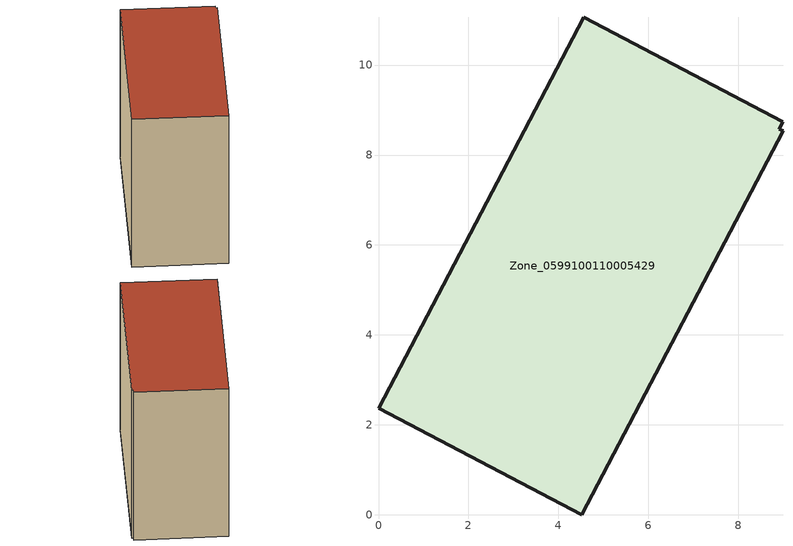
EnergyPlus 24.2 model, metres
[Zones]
Zone_0599100110005429
 floor ground (C_G): 8.99,8.74 8.91,8.58 8.99,8.54 4.52,0 0,2.37 4.56,11.06 z0
 wall outside (C_F): 8.99,8.74 4.56,11.06 0,2.37 4.52,0 8.99,8.54 8.91,8.58 8.99,8.74 z0:9.58
 roof outside (C_R): 8.91,8.58 8.99,8.74 4.56,11.06 0,2.37 4.52,0 8.99,8.54 z9.58
[BUILDING]
Pand.0599100110005429: North Axis=0; Terrain=City; Loads Convergence Tolerance Value=0.04; Temperature Convergence Tolerance Value=0.4; Solar Distribution=FullExterior; Maximum Number of Warmup Days=25; Minimum Number of Warmup Days=1
[Site:Location]
Rotterdam.The.Hague.AP_ZH_NLD Design_Conditions: Latitude=51.96; Longitude=4.45; Time Zone=1; Elevation=-4.5
[SITE:GROUNDTEMPERATURE:BUILDINGSURFACE]
18, 18, 18, 18, 18, 18, 18, 18, 18, 18, 18, 18
[MATERIAL] Thermal Absorptance=0.9; Solar Absorptance=0.7; Visible Absorptance=0.7
Name | Roughness | Thickness | Conductivity | Density | Specific Heat
G.TI.2015-2018 | MediumSmooth | 0.15 | 0.0428571 | 540 | 1210
F.TI.2015-2018 | Rough | 0.3 | 0.0666667 | 1920 | 840
R.TI.2015-2018 | MediumRough | 0.2 | 0.0333333 | 1500 | 1000
[CONSTRUCTION]
C_G: G.TI.2015-2018
C_F: F.TI.2015-2018
C_R: R.TI.2015-2018
[ZONE]
Zone_0599100110005429: Type=1; Multiplier=1; Ceiling Height=Autocalculate; Volume=Autocalculate; Floor Area=autocalculate; Part of Total Floor Area=Yes
[ZONEINFILTRATION:DESIGNFLOWRATE]
Infil_Zone_0599100110005429: Zone or ZoneList or Space or SpaceList=Zone_0599100110005429; Schedule=AlwaysOn; Design Flow Rate Calculation Method=Flow/Area; Flow Rate per Floor Area=0.0015; Constant Term Coefficient=1; Temperature Term Coefficient=0; Velocity Term Coefficient=0; Velocity Squared Term Coefficient=0
[HVACTEMPLATE:ZONE:IDEALLOADSAIRSYSTEM]
Zone_0599100110005429: Maximum Heating Supply Air Temperature=50; Minimum Cooling Supply Air Temperature=13; Maximum Heating Supply Air Humidity Ratio=0.0156; Minimum Cooling Supply Air Humidity Ratio=0.0077; Heating Limit=NoLimit; Cooling Limit=NoLimit; Dehumidification Control Type=ConstantSensibleHeatRatio; Cooling Sensible Heat Ratio=0.7; Dehumidification Setpoint=60; Humidification Control Type=None; Humidification Setpoint=30; Outdoor Air Method=None; Outdoor Air Flow Rate per Person=0.00944; Outdoor Air Flow Rate per Zone Floor Area=0; Outdoor Air Flow Rate per Zone=0; Demand Controlled Ventilation Type=None; Outdoor Air Economizer Type=NoEconomizer; Heat Recovery Type=None; Sensible Heat Recovery Effectiveness=0.7; Latent Heat Recovery Effectiveness=0.65
[ZONECONTROL:THERMOSTAT]
ThermostatControl_Zone_0599100110005429: Zone or ZoneList=Zone_0599100110005429; Control Type Schedule=DualSetpointControlType; Control 1=Thermostat_Zone_0599100110005429; Temperature Difference Between Cutout And Setpoint=0
[THERMOSTATSETPOINT:DUALSETPOINT]
Thermostat_Zone_0599100110005429: Heating Setpoint Temperature Schedule=HeatingSetpoint_Zone_0599100110005429; Cooling Setpoint Temperature Schedule=CoolingSetpoint_Zone_0599100110005429
[SCHEDULE:COMPACT]
HeatingSetpoint_Zone_0599100110005429: Through: 12/31, For: AllDays, Until: 24:00, 21
CoolingSetpoint_Zone_0599100110005429: Through: 12/31, For: AllDays, Until: 24:00, 24
DualSetpointControlType: Through: 12/31, For: AllDays, Until: 24:00, 4
AlwaysOn: Through: 12/31, For: AllDays, Until: 24:00, 1
